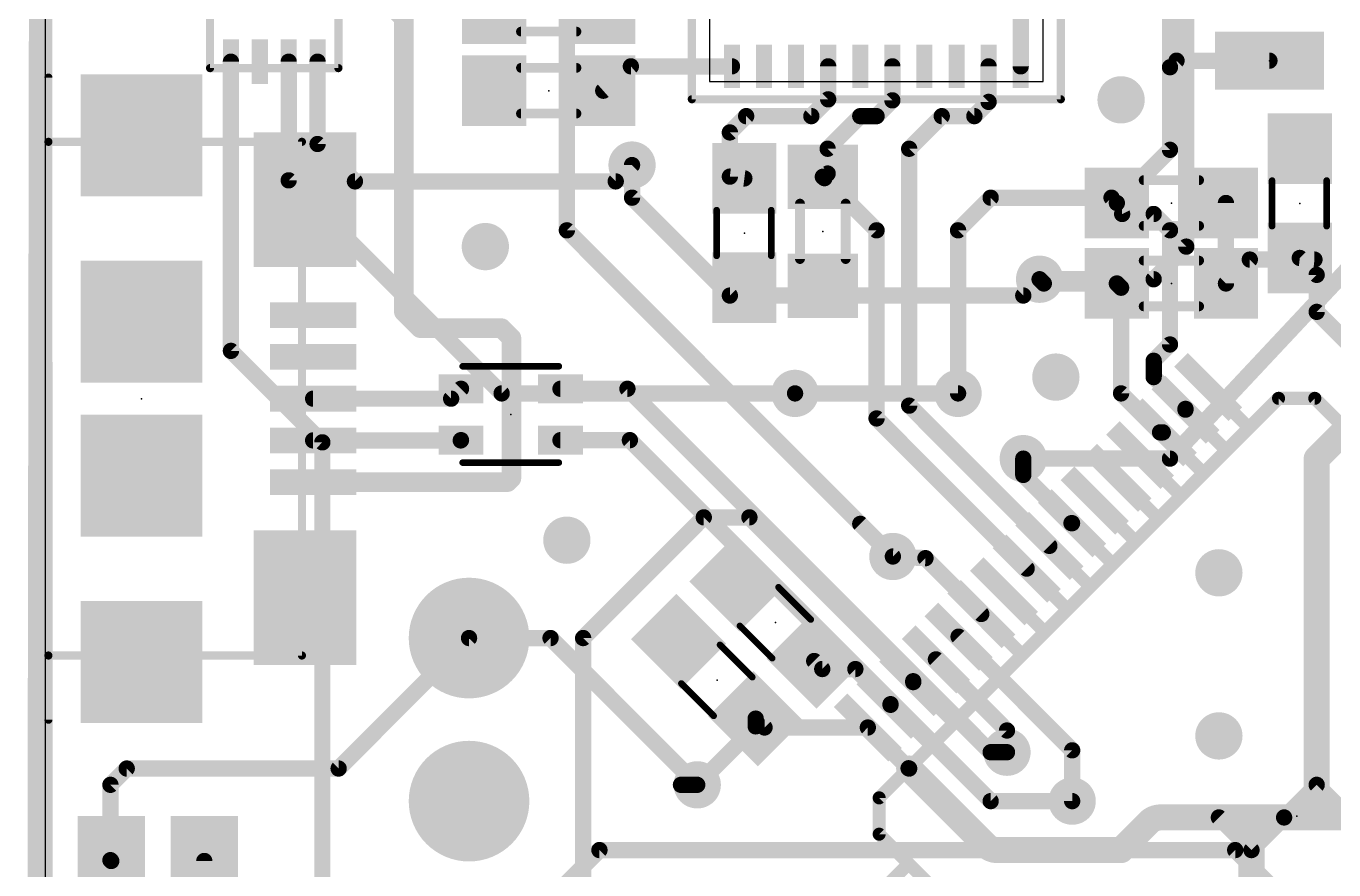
# Model space of a CAD drawing. Extents: x -0.01 to 1.46, y -0.01 to 1.61.
# Drawn here: x -0.012 to 0.791, y 0.538 to 1.055 of the extents above; entities that cross this region are included whole.
import ezdxf

# ---------------------------------------------------------------- set-up
doc = ezdxf.new("R2010")
doc.units = 0
for name, color, linetype in [('1', 22, 'CONTINUOUS'), ('16', 175, 'CONTINUOUS'), ('17', 82, 'CONTINUOUS'), ('18', 82, 'CONTINUOUS'), ('20', 7, 'CONTINUOUS'), ('21', 7, 'CONTINUOUS'), ('22', 2, 'CONTINUOUS'), ('23', 7, 'CONTINUOUS'), ('24', 7, 'CONTINUOUS'), ('51', 53, 'CONTINUOUS')]:
    doc.layers.add(name, color=color, linetype=linetype)

# ---------------------------------------------------------------- blocks, each defined once
blk = doc.blocks.new('RECT')
blk.add_solid([(-0.5, -0.5), (0.5, -0.5), (-0.5, 0.5), (0.5, 0.5)])
blk = doc.blocks.new('ROUNDP')
at = {"const_width": 0.5}
blk.add_lwpolyline([(0, -0.25, 1), (0, 0.25, 1), (0, -0.25)], format="xyb", dxfattribs=at)
blk = doc.blocks.new('ROUNDV')
at = {"const_width": 0.5}
blk.add_lwpolyline([(0, -0.25, 1), (0, 0.25, 1), (0, -0.25)], format="xyb", dxfattribs=at)

msp = doc.modelspace()

# ---------------------------------------------------------------- linework, layer by layer
at = {"layer": '1'}
for points, const_width in [([(-0.001, 1.600173), (0, 0)], 0.01), ([(0.69, 1.12), (0.69, 1.03)], 0.01), ([(0.598425, 1.030531), (0.598425, 1.062028)], 0.01), ([(0.113929, 1.033386), (0.113929, 0.856071)], 0.01), ([(0.149362, 1.033386), (0.149362, 0.960638)], 0.01), ([(0.167079, 1.033386), (0.167079, 0.982921)], 0.01), ([(0.359272, 1.030531), (0.342331, 1.015591)], 0.01), ([(0.42126, 1.030531), (0.359272, 1.030531)], 0.01), ([(0.480315, 1.030531), (0.480315, 1.010315)], 0.01), ([(0.519685, 1.030531), (0.519685, 1.009685)], 0.01), ([(0.57874, 1.030531), (0.57874, 1.00874)], 0.01), ([(0.694, 1.034), (0.69, 1.03)], 0.01), ([(0.69, 1.03), (0.69, 0.979339)], 0.01), ([(0.751, 1.034), (0.694, 1.034)], 0.01), ([(0.480315, 1.010315), (0.47, 1)], 0.01), ([(0.519685, 1.009685), (0.51, 1)], 0.01), ([(0.57874, 1.00874), (0.57, 1)], 0.01), ([(0.43, 1), (0.42, 0.99)], 0.01), ([(0.47, 1), (0.43, 1)], 0.01), ([(0.5, 1), (0.48, 0.98)], 0.01), ([(0.51, 1), (0.5, 1)], 0.01), ([(0.55, 1), (0.53, 0.98)], 0.01), ([(0.57, 1), (0.55, 1)], 0.01), ([(0.42, 0.99), (0.42, 0.962913)], 0.01), ([(0.167079, 0.982921), (0.19, 0.96)], 0.01), ([(0.48, 0.98), (0.48, 0.964803)], 0.01), ([(0.53, 0.98), (0.53, 0.822502)], 0.01), ([(0.69, 0.979339), (0.657402, 0.94674)], 0.01), ([(0.35, 0.96), (0.36, 0.97)], 0.01), ([(0.149362, 0.960638), (0.28, 0.83)], 0.01), ([(0.19, 0.96), (0.35, 0.96)], 0.01), ([(0.42, 0.962913), (0.428898, 0.961811)], 0.01), ([(0.48, 0.964803), (0.477031, 0.962835)], 0.01), ([(0.477031, 0.962835), (0.478031, 0.961969)], 0.01), ([(0.478031, 0.961969), (0.51, 0.93)], 0.01), ([(0.56, 0.93), (0.58, 0.95)], 0.01), ([(0.58, 0.95), (0.654142, 0.95)], 0.01), ([(0.654142, 0.95), (0.657402, 0.94674)], 0.01), ([(0.660661, 0.94), (0.657402, 0.94674)], 0.01), ([(0.724331, 0.897402), (0.724331, 0.94674)], 0.01), ([(0.68, 0.94), (0.660661, 0.94)], 0.01), ([(0.69, 0.93), (0.68, 0.94)], 0.01), ([(0.51, 0.93), (0.51, 0.814663)], 0.01), ([(0.56, 0.83), (0.56, 0.93)], 0.01), ([(0.69, 0.86), (0.69, 0.93)], 0.01), ([(0.738976, 0.912047), (0.724331, 0.897402)], 0.01), ([(0.738976, 0.912047), (0.77863, 0.912047)], 0.01), ([(0.78, 0.902677), (0.76963, 0.913047)], 0.01), ([(0.77863, 0.912047), (0.76963, 0.913047)], 0.01), ([(0.78, 0.88), (0.78, 0.902677)], 0.01), ([(0.612598, 0.897402), (0.61, 0.9)], 0.01), ([(0.657402, 0.897402), (0.612598, 0.897402)], 0.01), ([(0.66, 0.894803), (0.657402, 0.897402)], 0.01), ([(0.66, 0.83), (0.66, 0.894803)], 0.01), ([(0.822002, 0.837998), (0.78, 0.88)], 0.01), ([(0.113929, 0.856071), (0.17, 0.8)], 0.01), ([(0.68, 0.85), (0.69, 0.86)], 0.01), ([(0.68, 0.84), (0.68, 0.85)], 0.01), ([(0.699511, 0.820489), (0.68, 0.84)], 0.01), ([(0.28, 0.83), (0.46, 0.83)], 0.01), ([(0.683896, 0.806104), (0.66, 0.83)], 0.01), ([(0.53, 0.822502), (0.615995, 0.736507)], 0.01), ([(0.51, 0.814663), (0.602075, 0.722588)], 0.01), ([(0.699511, 0.820024), (0.699511, 0.820489)], 0.01), ([(0.685592, 0.806104), (0.683896, 0.806104)], 0.01), ([(0.78, 0.79), (0.8, 0.81)], 0.016), ([(0.17, 0.8), (0.17, 0.49)], 0.01), ([(0.6, 0.78), (0.6, 0.79)], 0.01), ([(0.78, 0.79), (0.78, 0.59)], 0.016), ([(0.629573, 0.750427), (0.6, 0.78)], 0.01), ([(0.404, 0.754), (0.33, 0.68)], 0.01), ([(0.432, 0.754), (0.404, 0.754)], 0.01), ([(0.532478, 0.653522), (0.432, 0.754)], 0.01), ([(0.629914, 0.750427), (0.629573, 0.750427)], 0.01), ([(0.52, 0.73), (0.54, 0.728985)], 0.01), ([(0.54, 0.728985), (0.574236, 0.694749)], 0.01), ([(0.33, 0.68), (0.33, 0.5)], 0.01), ([(0.63, 0.611147), (0.560317, 0.680829)], 0.01), ([(0.476672, 0.661), (0.471754, 0.665918)], 0.01), ([(0.497, 0.661), (0.476672, 0.661)], 0.01), ([(0.518559, 0.639441), (0.497, 0.661)], 0.01), ([(0.59, 0.623308), (0.546398, 0.66691)], 0.01), ([(0.532478, 0.652991), (0.532478, 0.653522)], 0.01), ([(0.518559, 0.639071), (0.518559, 0.639441)], 0.01), ([(0.441287, 0.625152), (0.435848, 0.630591)], 0.01), ([(0.435848, 0.630591), (0.435848, 0.625848)], 0.01), ([(0.435848, 0.625848), (0.4, 0.59)], 0.01), ([(0.504639, 0.625152), (0.441287, 0.625152)], 0.01), ([(0.529644, 0.600148), (0.504639, 0.625152)], 0.01), ([(0.59, 0.61), (0.59, 0.623308)], 0.01), ([(0.63, 0.58), (0.63, 0.611147)], 0.01), ([(0.577071, 0.552929), (0.53, 0.6)], 0.016), ([(0.78, 0.59), (0.76, 0.57)], 0.01), ([(0.78, 0.59), (0.78, 0.57)], 0.016), ([(0.78, 0.59), (0.8, 0.57)], 0.01), ([(0.72, 0.57), (0.684142, 0.57)], 0.016), ([(0.74, 0.57), (0.72, 0.57)], 0.016), ([(0.74, 0.55), (0.74, 0.57)], 0.016), ([(0.74, 0.57), (0.76, 0.57)], 0.016), ([(0.76, 0.57), (0.78, 0.57)], 0.016), ([(0.78, 0.57), (0.8, 0.57)], 0.016), ([(0.677071, 0.567071), (0.66, 0.55)], 0.016), ([(0.74, 0.55), (0.72, 0.57)], 0.01), ([(0.74, 0.55), (0.76, 0.57)], 0.01), ([(0.66, 0.55), (0.584142, 0.55)], 0.016), ([(0.74, 0.39), (0.74, 0.55)], 0.016)]:
    msp.add_lwpolyline(points, dxfattribs=dict(at, const_width=const_width))
for points, const_width in [([(0.116429, 1.033386, 1), (0.111429, 1.033386)], 0.005), ([(0.151862, 1.033386, 1), (0.146862, 1.033386)], 0.005), ([(0.169579, 1.033386, 1), (0.164579, 1.033386)], 0.005), ([(0.359272, 1.033031, 1), (0.359272, 1.028031)], 0.005), ([(0.360925, 1.028657, 1), (0.357618, 1.032406)], 0.005), ([(0.42126, 1.028031, 1), (0.42126, 1.033031)], 0.005), ([(0.482815, 1.030531, 1), (0.477815, 1.030531)], 0.005), ([(0.522185, 1.030531, 1), (0.517185, 1.030531)], 0.005), ([(0.58124, 1.030531, 1), (0.57624, 1.030531)], 0.005), ([(0.6925, 1.03, 1), (0.6875, 1.03)], 0.005), ([(0.694, 1.0365, 1), (0.694, 1.0315)], 0.005), ([(0.695768, 1.032232, 1), (0.692232, 1.035768)], 0.005), ([(0.751, 1.0315, 1), (0.751, 1.0365)], 0.005), ([(0.595925, 1.030531, 1), (0.600925, 1.030531)], 0.005), ([(0.688232, 1.031768, 1), (0.691768, 1.028232)], 0.005), ([(0.6875, 1.03, 1), (0.6925, 1.03)], 0.005), ([(0.340677, 1.017466, 1), (0.343984, 1.013716)], 0.005), ([(0.477815, 1.010315, 1), (0.482815, 1.010315)], 0.005), ([(0.482083, 1.008547, 1), (0.478547, 1.012083)], 0.005), ([(0.517185, 1.009685, 1), (0.522185, 1.009685)], 0.005), ([(0.521453, 1.007917, 1), (0.517917, 1.011453)], 0.005), ([(0.57624, 1.00874, 1), (0.58124, 1.00874)], 0.005), ([(0.580508, 1.006972, 1), (0.576972, 1.010508)], 0.005), ([(0.43, 1.0025, 1), (0.43, 0.9975)], 0.005), ([(0.431768, 0.998232, 1), (0.428232, 1.001768)], 0.005), ([(0.468232, 1.001768, 1), (0.471768, 0.998232)], 0.005), ([(0.47, 0.9975, 1), (0.47, 1.0025)], 0.005), ([(0.5, 1.0025, 1), (0.5, 0.9975)], 0.005), ([(0.501768, 0.998232, 1), (0.498232, 1.001768)], 0.005), ([(0.508232, 1.001768, 1), (0.511768, 0.998232)], 0.005), ([(0.51, 0.9975, 1), (0.51, 1.0025)], 0.005), ([(0.55, 1.0025, 1), (0.55, 0.9975)], 0.005), ([(0.551768, 0.998232, 1), (0.548232, 1.001768)], 0.005), ([(0.568232, 1.001768, 1), (0.571768, 0.998232)], 0.005), ([(0.57, 0.9975, 1), (0.57, 1.0025)], 0.005), ([(0.4225, 0.99, 1), (0.4175, 0.99)], 0.005), ([(0.168847, 0.984689, 1), (0.165311, 0.981153)], 0.005), ([(0.418232, 0.991768, 1), (0.421768, 0.988232)], 0.005), ([(0.164579, 0.982921, 1), (0.169579, 0.982921)], 0.005), ([(0.4825, 0.98, 1), (0.4775, 0.98)], 0.005), ([(0.478232, 0.981768, 1), (0.481768, 0.978232)], 0.005), ([(0.5325, 0.98, 1), (0.5275, 0.98)], 0.005), ([(0.528232, 0.981768, 1), (0.531768, 0.978232)], 0.005), ([(0.6875, 0.979339, 1), (0.6925, 0.979339)], 0.005), ([(0.691768, 0.977571, 1), (0.688232, 0.981106)], 0.005), ([(0.361768, 0.968232, 1), (0.358232, 0.971768)], 0.005), ([(0.15113, 0.962406, 1), (0.147594, 0.95887)], 0.005), ([(0.146862, 0.960638, 1), (0.151862, 0.960638)], 0.005), ([(0.19, 0.9625, 1), (0.19, 0.9575)], 0.005), ([(0.188232, 0.958232, 1), (0.191768, 0.961768)], 0.005), ([(0.348232, 0.961768, 1), (0.351768, 0.958232)], 0.005), ([(0.35, 0.9575, 1), (0.35, 0.9625)], 0.005), ([(0.420307, 0.965394, 1), (0.419693, 0.960432)], 0.005), ([(0.4175, 0.962913, 1), (0.4225, 0.962913)], 0.005), ([(0.42859, 0.95933, 1), (0.429205, 0.964292)], 0.005), ([(0.478668, 0.964724, 1), (0.475395, 0.960945)], 0.005), ([(0.47565, 0.964918, 1), (0.478413, 0.960751)], 0.005), ([(0.479799, 0.963736, 1), (0.476264, 0.960201)], 0.005), ([(0.476395, 0.960079, 1), (0.479668, 0.963858)], 0.005), ([(0.4775, 0.964803, 1), (0.4825, 0.964803)], 0.005), ([(0.481382, 0.96272, 1), (0.478618, 0.966887)], 0.005), ([(0.58, 0.9525, 1), (0.58, 0.9475)], 0.005), ([(0.581768, 0.948232, 1), (0.578232, 0.951768)], 0.005), ([(0.655909, 0.951768, 1), (0.652374, 0.948232)], 0.005), ([(0.654142, 0.9475, 1), (0.654142, 0.9525)], 0.005), ([(0.659652, 0.947829, 1), (0.655151, 0.945652)], 0.005), ([(0.655634, 0.948508, 1), (0.659169, 0.944972)], 0.005), ([(0.655634, 0.944972, 1), (0.659169, 0.948508)], 0.005), ([(0.726831, 0.94674, 1), (0.721831, 0.94674)], 0.005), ([(0.660661, 0.9425, 1), (0.660661, 0.9375)], 0.005), ([(0.658411, 0.938912, 1), (0.662912, 0.941088)], 0.005), ([(0.681768, 0.941768, 1), (0.678232, 0.938232)], 0.005), ([(0.68, 0.9375, 1), (0.68, 0.9425)], 0.005), ([(0.5125, 0.93, 1), (0.5075, 0.93)], 0.005), ([(0.508232, 0.928232, 1), (0.511768, 0.931768)], 0.005), ([(0.5625, 0.93, 1), (0.5575, 0.93)], 0.005), ([(0.558232, 0.931768, 1), (0.561768, 0.928232)], 0.005), ([(0.6925, 0.93, 1), (0.6875, 0.93)], 0.005), ([(0.688232, 0.928232, 1), (0.691768, 0.931768)], 0.005), ([(0.738976, 0.914547, 1), (0.738976, 0.909547)], 0.005), ([(0.740744, 0.910279, 1), (0.737209, 0.913815)], 0.005), ([(0.771398, 0.914815, 1), (0.767862, 0.911279)], 0.005), ([(0.769906, 0.915532, 1), (0.769354, 0.910563)], 0.005), ([(0.778354, 0.909563, 1), (0.778906, 0.914532)], 0.005), ([(0.77863, 0.909547, 1), (0.77863, 0.914547)], 0.005), ([(0.7825, 0.902677, 1), (0.7775, 0.902677)], 0.005), ([(0.778232, 0.900909, 1), (0.781768, 0.904445)], 0.005), ([(0.611768, 0.901768, 1), (0.608232, 0.898232)], 0.005), ([(0.612598, 0.899902, 1), (0.612598, 0.894902)], 0.005), ([(0.610831, 0.895634, 1), (0.614366, 0.899169)], 0.005), ([(0.659169, 0.899169, 1), (0.655634, 0.895634)], 0.005), ([(0.657402, 0.894902, 1), (0.657402, 0.899902)], 0.005), ([(0.6625, 0.894803, 1), (0.6575, 0.894803)], 0.005), ([(0.658232, 0.893035, 1), (0.661768, 0.896571)], 0.005), ([(0.722563, 0.899169, 1), (0.726098, 0.895634)], 0.005), ([(0.721831, 0.897402, 1), (0.726831, 0.897402)], 0.005), ([(0.781768, 0.881768, 1), (0.778232, 0.878232)], 0.005), ([(0.7775, 0.88, 1), (0.7825, 0.88)], 0.005), ([(0.115697, 0.857839, 1), (0.112161, 0.854303)], 0.005), ([(0.111429, 0.856071, 1), (0.116429, 0.856071)], 0.005), ([(0.6875, 0.86, 1), (0.6925, 0.86)], 0.005), ([(0.691768, 0.858232, 1), (0.688232, 0.861768)], 0.005), ([(0.6825, 0.85, 1), (0.6775, 0.85)], 0.005), ([(0.678232, 0.851768, 1), (0.681768, 0.848232)], 0.005), ([(0.681768, 0.841768, 1), (0.678232, 0.838232)], 0.005), ([(0.6775, 0.84, 1), (0.6825, 0.84)], 0.005), ([(0.28, 0.8325, 1), (0.28, 0.8275)], 0.005), ([(0.46, 0.8275, 1), (0.46, 0.8325)], 0.005), ([(0.661768, 0.831768, 1), (0.658232, 0.828232)], 0.005), ([(0.278232, 0.828232, 1), (0.281768, 0.831768)], 0.005), ([(0.531768, 0.82427, 1), (0.528232, 0.820734)], 0.005), ([(0.5575, 0.83, 1), (0.5625, 0.83)], 0.005), ([(0.6575, 0.83, 1), (0.6625, 0.83)], 0.005), ([(0.511768, 0.816431, 1), (0.508232, 0.812895)], 0.005), ([(0.5275, 0.822502, 1), (0.5325, 0.822502)], 0.005), ([(0.702011, 0.820489, 1), (0.697011, 0.820489)], 0.005), ([(0.697011, 0.820024, 1), (0.702011, 0.820024)], 0.005), ([(0.697744, 0.818721, 1), (0.701279, 0.822256)], 0.005), ([(0.5075, 0.814663, 1), (0.5125, 0.814663)], 0.005), ([(0.683896, 0.808604, 1), (0.683896, 0.803604)], 0.005), ([(0.682128, 0.804337, 1), (0.685663, 0.807872)], 0.005), ([(0.685592, 0.803604, 1), (0.685592, 0.808604)], 0.005), ([(0.1725, 0.8, 1), (0.1675, 0.8)], 0.005), ([(0.168232, 0.798232, 1), (0.171768, 0.801768)], 0.005), ([(0.6025, 0.79, 1), (0.5975, 0.79)], 0.005), ([(0.784, 0.79, 1), (0.776, 0.79)], 0.008), ([(0.777172, 0.792828, 1), (0.782828, 0.787172)], 0.008), ([(0.601768, 0.781768, 1), (0.598232, 0.778232)], 0.005), ([(0.5975, 0.78, 1), (0.6025, 0.78)], 0.005), ([(0.404, 0.7565, 1), (0.404, 0.7515)], 0.005), ([(0.405768, 0.752232, 1), (0.402232, 0.755768)], 0.005), ([(0.433768, 0.755768, 1), (0.430232, 0.752232)], 0.005), ([(0.432, 0.7515, 1), (0.432, 0.7565)], 0.005), ([(0.629573, 0.752927, 1), (0.629573, 0.747927)], 0.005), ([(0.627806, 0.748659, 1), (0.631341, 0.752194)], 0.005), ([(0.629914, 0.747927, 1), (0.629914, 0.752927)], 0.005), ([(0.614227, 0.734739, 1), (0.617762, 0.738275)], 0.005), ([(0.520127, 0.732497, 1), (0.519873, 0.727503)], 0.005), ([(0.541768, 0.730753, 1), (0.538232, 0.727218)], 0.005), ([(0.539873, 0.726489, 1), (0.540127, 0.731482)], 0.005), ([(0.600308, 0.72082, 1), (0.603843, 0.724356)], 0.005), ([(0.572469, 0.692981, 1), (0.576004, 0.696517)], 0.005), ([(0.3325, 0.68, 1), (0.3275, 0.68)], 0.005), ([(0.328232, 0.681768, 1), (0.331768, 0.678232)], 0.005), ([(0.562085, 0.682597, 1), (0.558549, 0.679062)], 0.005), ([(0.473522, 0.667686, 1), (0.469986, 0.664151)], 0.005), ([(0.476672, 0.6635, 1), (0.476672, 0.6585)], 0.005), ([(0.498768, 0.662768, 1), (0.495232, 0.659232)], 0.005), ([(0.497, 0.6585, 1), (0.497, 0.6635)], 0.005), ([(0.548165, 0.668678, 1), (0.54463, 0.665142)], 0.005), ([(0.474904, 0.659232, 1), (0.47844, 0.662768)], 0.005), ([(0.534978, 0.653522, 1), (0.529978, 0.653522)], 0.005), ([(0.529978, 0.652991, 1), (0.534978, 0.652991)], 0.005), ([(0.53071, 0.651754, 1), (0.534246, 0.65529)], 0.005), ([(0.521059, 0.639441, 1), (0.516059, 0.639441)], 0.005), ([(0.516791, 0.637673, 1), (0.520327, 0.641209)], 0.005), ([(0.437615, 0.632359, 1), (0.43408, 0.628823)], 0.005), ([(0.438348, 0.630591, 1), (0.433348, 0.630591)], 0.005), ([(0.516059, 0.639071, 1), (0.521059, 0.639071)], 0.005), ([(0.433348, 0.625848, 1), (0.438348, 0.625848)], 0.005), ([(0.437615, 0.62408, 1), (0.43408, 0.627615)], 0.005), ([(0.441287, 0.627652, 1), (0.441287, 0.622652)], 0.005), ([(0.439519, 0.623384, 1), (0.443055, 0.62692)], 0.005), ([(0.506407, 0.62692, 1), (0.502872, 0.623384)], 0.005), ([(0.504639, 0.622652, 1), (0.504639, 0.627652)], 0.005), ([(0.5925, 0.623308, 1), (0.5875, 0.623308)], 0.005), ([(0.588232, 0.62154, 1), (0.591768, 0.625075)], 0.005), ([(0.5875, 0.61, 1), (0.5925, 0.61)], 0.005), ([(0.6325, 0.611147, 1), (0.6275, 0.611147)], 0.005), ([(0.628232, 0.609379, 1), (0.631768, 0.612914)], 0.005), ([(0.532828, 0.602828, 1), (0.527172, 0.597172)], 0.008), ([(0.529644, 0.600148, 0.198912), (0.53, 0.6)], 0.01), ([(0.531411, 0.601915, 1), (0.527876, 0.59838)], 0.005), ([(0.527876, 0.59838, 1), (0.531411, 0.601915)], 0.005), ([(0.53, 0.5975, 1), (0.53, 0.6025)], 0.005), ([(0.398232, 0.591768, 1), (0.401768, 0.588232)], 0.005), ([(0.784, 0.59, 1), (0.776, 0.59)], 0.008), ([(0.776, 0.59, 1), (0.784, 0.59)], 0.008), ([(0.781768, 0.591768, 1), (0.778232, 0.588232)], 0.005), ([(0.781768, 0.588232, 1), (0.778232, 0.591768)], 0.005), ([(0.6275, 0.58, 1), (0.6325, 0.58)], 0.005), ([(0.684142, 0.57, 0.19891), (0.677071, 0.567071)], 0.016), ([(0.684142, 0.574, 1), (0.684142, 0.566)], 0.008), ([(0.684142, 0.566, 1), (0.684142, 0.574)], 0.008), ([(0.72, 0.574, 1), (0.72, 0.566)], 0.008), ([(0.72, 0.566, 1), (0.72, 0.574)], 0.008), ([(0.744, 0.57, 1), (0.736, 0.57)], 0.008), ([(0.74, 0.574, 1), (0.74, 0.566)], 0.008), ([(0.74, 0.566, 1), (0.74, 0.574)], 0.008), ([(0.76, 0.574, 1), (0.76, 0.566)], 0.008), ([(0.76, 0.566, 1), (0.76, 0.574)], 0.008), ([(0.78, 0.574, 1), (0.78, 0.566)], 0.008), ([(0.78, 0.566, 1), (0.78, 0.574)], 0.008), ([(0.674243, 0.5699, 1), (0.6799, 0.564243)], 0.008), ([(0.6799, 0.564243, 1), (0.674243, 0.5699)], 0.008), ([(0.721768, 0.571768, 1), (0.718232, 0.568232)], 0.005), ([(0.758232, 0.571768, 1), (0.761768, 0.568232)], 0.005), ([(0.761768, 0.568232, 1), (0.758232, 0.571768)], 0.005), ([(0.776, 0.57, 1), (0.784, 0.57)], 0.008), ([(0.577071, 0.552929, 0.19891), (0.584142, 0.55)], 0.016), ([(0.5799, 0.555757, 1), (0.574243, 0.5501)], 0.008), ([(0.574243, 0.5501, 1), (0.5799, 0.555757)], 0.008), ([(0.584142, 0.554, 1), (0.584142, 0.546)], 0.008), ([(0.584142, 0.546, 1), (0.584142, 0.554)], 0.008), ([(0.657172, 0.552828, 1), (0.662828, 0.547172)], 0.008), ([(0.66, 0.546, 1), (0.66, 0.554)], 0.008), ([(0.744, 0.55, 1), (0.736, 0.55)], 0.008), ([(0.736, 0.55, 1), (0.744, 0.55)], 0.008), ([(0.738232, 0.551768, 1), (0.741768, 0.548232)], 0.005), ([(0.738232, 0.548232, 1), (0.741768, 0.551768)], 0.005)]:
    msp.add_lwpolyline(points, format="xyb", dxfattribs=dict(at, const_width=const_width))
at = {"layer": '16'}
for points, const_width in [([(-0.006693, 0), (-0.004173, 1.603307)], 0.01), ([(0.32, 1.14), (0.32, 0.93)], 0.01), ([(0.7, 0.92), (0.7, 1.14)], 0.01), ([(0.22, 1.06), (0.21, 1.07)], 0.012), ([(0.22, 0.88), (0.22, 1.06)], 0.012), ([(0.36, 0.97), (0.36, 0.95)], 0.01), ([(0.36, 0.95), (0.42, 0.89)], 0.01), ([(0.69, 0.79), (0.84, 0.95)], 0.01), ([(0.32, 0.93), (0.52, 0.73)], 0.01), ([(0.68, 0.9), (0.7, 0.92)], 0.01), ([(0.6, 0.89), (0.61, 0.9)], 0.01), ([(0.61, 0.9), (0.68, 0.9)], 0.01), ([(0.42, 0.89), (0.6, 0.89)], 0.01), ([(0.23, 0.87), (0.22, 0.88)], 0.012), ([(0.28, 0.87), (0.23, 0.87)], 0.012), ([(0.286, 0.864), (0.28, 0.87)], 0.012), ([(0.286, 0.778), (0.286, 0.864)], 0.012), ([(0.249016, 0.826772), (0.255079, 0.832835)], 0.01), ([(0.316102, 0.832835), (0.357165, 0.832835)], 0.01), ([(0.357165, 0.832835), (0.58, 0.61)], 0.01), ([(0.46, 0.83), (0.56, 0.83)], 0.01), ([(0.16437, 0.826772), (0.249016, 0.826772)], 0.01), ([(0.16437, 0.801181), (0.254921, 0.801181)], 0.01), ([(0.254921, 0.801181), (0.255079, 0.801339)], 0.01), ([(0.316102, 0.801339), (0.358661, 0.801339)], 0.01), ([(0.358661, 0.801339), (0.58, 0.58)], 0.01), ([(0.6, 0.79), (0.69, 0.79)], 0.01), ([(0.16437, 0.775591), (0.283591, 0.775591)], 0.012), ([(0.283591, 0.775591), (0.286, 0.778)], 0.012), ([(0.5, 0.75), (0.52, 0.73)], 0.01), ([(0.18, 0.6), (0.26, 0.68)], 0.01), ([(0.26, 0.68), (0.31, 0.68)], 0.01), ([(0.31, 0.68), (0.4, 0.59)], 0.01), ([(0.58, 0.61), (0.59, 0.61)], 0.01), ([(0.05, 0.6), (0.04, 0.59)], 0.01), ([(0.18, 0.6), (0.05, 0.6)], 0.01), ([(0.04, 0.59), (0.04, 0.543819)], 0.01), ([(0.4, 0.59), (0.39, 0.59)], 0.01), ([(0.58, 0.58), (0.63, 0.58)], 0.01), ([(0.32, 0.53), (0.34, 0.55)], 0.01), ([(0.34, 0.55), (0.73, 0.55)], 0.01), ([(0.73, 0.55), (0.82, 0.46)], 0.01), ([(0.040512, 0.543307), (0.040512, 0.401575)], 0.016), ([(0.04, 0.543819), (0.040512, 0.543307)], 0.01), ([(0.097598, 0.543307), (0.097598, 0.401575)], 0.01)]:
    msp.add_lwpolyline(points, dxfattribs=dict(at, const_width=const_width))
for points, const_width in [([(0.217879, 1.057879, 1), (0.222121, 1.062121)], 0.006), ([(0.3625, 0.97, 1), (0.3575, 0.97)], 0.005), ([(0.361768, 0.951768, 1), (0.358232, 0.948232)], 0.005), ([(0.3575, 0.95, 1), (0.3625, 0.95)], 0.005), ([(0.321768, 0.931768, 1), (0.318232, 0.928232)], 0.005), ([(0.3175, 0.93, 1), (0.3225, 0.93)], 0.005), ([(0.701768, 0.918232, 1), (0.698232, 0.921768)], 0.005), ([(0.6975, 0.92, 1), (0.7025, 0.92)], 0.005), ([(0.61, 0.9025, 1), (0.61, 0.8975)], 0.005), ([(0.611768, 0.898232, 1), (0.608232, 0.901768)], 0.005), ([(0.678232, 0.901768, 1), (0.681768, 0.898232)], 0.005), ([(0.68, 0.8975, 1), (0.68, 0.9025)], 0.005), ([(0.42, 0.8925, 1), (0.42, 0.8875)], 0.005), ([(0.418232, 0.888232, 1), (0.421768, 0.891768)], 0.005), ([(0.598232, 0.891768, 1), (0.601768, 0.888232)], 0.005), ([(0.6, 0.8875, 1), (0.6, 0.8925)], 0.005), ([(0.222121, 0.882121, 1), (0.217879, 0.877879)], 0.006), ([(0.217, 0.88, 1), (0.223, 0.88)], 0.006), ([(0.23, 0.873, 1), (0.23, 0.867)], 0.006), ([(0.227879, 0.867879, 1), (0.232121, 0.872121)], 0.006), ([(0.282121, 0.872121, 1), (0.277879, 0.867879)], 0.006), ([(0.28, 0.867, 1), (0.28, 0.873)], 0.006), ([(0.289, 0.864, 1), (0.283, 0.864)], 0.006), ([(0.283879, 0.861879, 1), (0.288121, 0.866121)], 0.006), ([(0.256847, 0.831067, 1), (0.253311, 0.834602)], 0.005), ([(0.316102, 0.835335, 1), (0.316102, 0.830335)], 0.005), ([(0.358933, 0.834602, 1), (0.355398, 0.831067)], 0.005), ([(0.357165, 0.830335, 1), (0.357165, 0.835335)], 0.005), ([(0.46, 0.8325, 1), (0.46, 0.8275)], 0.005), ([(0.56, 0.8275, 1), (0.56, 0.8325)], 0.005), ([(0.16437, 0.829272, 1), (0.16437, 0.824272)], 0.005), ([(0.247248, 0.828539, 1), (0.250784, 0.825004)], 0.005), ([(0.249016, 0.824272, 1), (0.249016, 0.829272)], 0.005), ([(0.16437, 0.803681, 1), (0.16437, 0.798681)], 0.005), ([(0.253153, 0.802949, 1), (0.256689, 0.799413)], 0.005), ([(0.256847, 0.799571, 1), (0.253311, 0.803106)], 0.005), ([(0.254921, 0.798681, 1), (0.254921, 0.803681)], 0.005), ([(0.316102, 0.803839, 1), (0.316102, 0.798839)], 0.005), ([(0.360429, 0.803106, 1), (0.356894, 0.799571)], 0.005), ([(0.358661, 0.798839, 1), (0.358661, 0.803839)], 0.005), ([(0.6, 0.7925, 1), (0.6, 0.7875)], 0.005), ([(0.688176, 0.79171, 1), (0.691824, 0.78829)], 0.005), ([(0.69, 0.7875, 1), (0.69, 0.7925)], 0.005), ([(0.16437, 0.778591, 1), (0.16437, 0.772591)], 0.006), ([(0.281469, 0.777712, 1), (0.285712, 0.773469)], 0.006), ([(0.283, 0.778, 1), (0.289, 0.778)], 0.006), ([(0.283591, 0.772591, 1), (0.283591, 0.778591)], 0.006), ([(0.288121, 0.775879, 1), (0.283879, 0.780121)], 0.006), ([(0.501768, 0.751768, 1), (0.498232, 0.748232)], 0.005), ([(0.518232, 0.728232, 1), (0.521768, 0.731768)], 0.005), ([(0.518232, 0.728232, 1), (0.521768, 0.731768)], 0.005), ([(0.26, 0.6825, 1), (0.26, 0.6775)], 0.005), ([(0.261768, 0.678232, 1), (0.258232, 0.681768)], 0.005), ([(0.311768, 0.681768, 1), (0.308232, 0.678232)], 0.005), ([(0.31, 0.6775, 1), (0.31, 0.6825)], 0.005), ([(0.58, 0.6125, 1), (0.58, 0.6075)], 0.005), ([(0.578232, 0.608232, 1), (0.581768, 0.611768)], 0.005), ([(0.59, 0.6075, 1), (0.59, 0.6125)], 0.005), ([(0.05, 0.6025, 1), (0.05, 0.5975)], 0.005), ([(0.051768, 0.598232, 1), (0.048232, 0.601768)], 0.005), ([(0.178232, 0.601768, 1), (0.181768, 0.598232)], 0.005), ([(0.18, 0.5975, 1), (0.18, 0.6025)], 0.005), ([(0.0425, 0.59, 1), (0.0375, 0.59)], 0.005), ([(0.038232, 0.591768, 1), (0.041768, 0.588232)], 0.005), ([(0.39, 0.5925, 1), (0.39, 0.5875)], 0.005), ([(0.398232, 0.588232, 1), (0.401768, 0.591768)], 0.005), ([(0.4, 0.5875, 1), (0.4, 0.5925)], 0.005), ([(0.58, 0.5825, 1), (0.58, 0.5775)], 0.005), ([(0.578232, 0.578232, 1), (0.581768, 0.581768)], 0.005), ([(0.63, 0.5775, 1), (0.63, 0.5825)], 0.005), ([(0.34, 0.5525, 1), (0.34, 0.5475)], 0.005), ([(0.341768, 0.548232, 1), (0.338232, 0.551768)], 0.005), ([(0.731768, 0.551768, 1), (0.728232, 0.548232)], 0.005), ([(0.73, 0.5475, 1), (0.73, 0.5525)], 0.005), ([(0.044512, 0.543307, 1), (0.036512, 0.543307)], 0.008), ([(0.041768, 0.545587, 1), (0.038232, 0.542051)], 0.005), ([(0.0375, 0.543819, 1), (0.0425, 0.543819)], 0.005), ([(0.038744, 0.541539, 1), (0.04228, 0.545075)], 0.005), ([(0.100098, 0.543307, 1), (0.095098, 0.543307)], 0.005)]:
    msp.add_lwpolyline(points, format="xyb", dxfattribs=dict(at, const_width=const_width))
at = {"layer": '20'}
msp.add_line((0, 1.6), (0, 0), dxfattribs=at)
at = {"layer": '21'}
for points, const_width in [([(0.396654, 1.181614), (0.396654, 1.010354)], 0.005), ([(0.623031, 1.010354), (0.623031, 1.181614)], 0.005), ([(0.396654, 1.010354), (0.623031, 1.010354)], 0.005), ([(0.511599, 0.582002), (0.756581, 0.826984)], 0.008), ([(0.756581, 0.826984), (0.778852, 0.826984)], 0.008), ([(0.778852, 0.826984), (1.023834, 0.582002)], 0.008), ([(0.511599, 0.559731), (0.511599, 0.582002)], 0.008), ([(0.756581, 0.314749), (0.511599, 0.559731)], 0.008)]:
    msp.add_lwpolyline(points, dxfattribs=dict(at, const_width=const_width))
for points, const_width in [([(0.396654, 1.011604, 1), (0.396654, 1.009104)], 0.0025), ([(0.395404, 1.010354, 1), (0.397904, 1.010354)], 0.0025), ([(0.621781, 1.010354, 1), (0.624281, 1.010354)], 0.0025), ([(0.623031, 1.009104, 1), (0.623031, 1.011604)], 0.0025), ([(0.756581, 0.828984, 1), (0.756581, 0.824984)], 0.004), ([(0.757995, 0.825569, 1), (0.755167, 0.828398)], 0.004), ([(0.780266, 0.828398, 1), (0.777438, 0.825569)], 0.004), ([(0.778852, 0.824984, 1), (0.778852, 0.828984)], 0.004), ([(0.513599, 0.582002, 1), (0.509599, 0.582002)], 0.004), ([(0.510185, 0.583416, 1), (0.513013, 0.580587)], 0.004), ([(0.513013, 0.561145, 1), (0.510185, 0.558316)], 0.004), ([(0.509599, 0.559731, 1), (0.513599, 0.559731)], 0.004)]:
    msp.add_lwpolyline(points, format="xyb", dxfattribs=dict(at, const_width=const_width))
at = {"layer": '22'}
for points, const_width in [([(0.001969, 0.984252), (0.001969, 1.023622)], 0.005), ([(0.001969, 0.669291), (0.001969, 0.984252)], 0.005), ([(0.15748, 0.984252), (0.001969, 0.984252)], 0.005), ([(0.15748, 0.669291), (0.15748, 0.984252)], 0.005), ([(0.315118, 0.846614), (0.256063, 0.846614)], 0.004), ([(0.256063, 0.787559), (0.315118, 0.787559)], 0.004), ([(0.001969, 0.629921), (0.001969, 0.669291)], 0.005), ([(0.001969, 0.669291), (0.15748, 0.669291)], 0.005)]:
    msp.add_lwpolyline(points, dxfattribs=dict(at, const_width=const_width))
for points, const_width in [([(0.003219, 1.023622, 1), (0.000719, 1.023622)], 0.0025), ([(0.003219, 0.984252, 1), (0.000719, 0.984252)], 0.0025), ([(0.001969, 0.985502, 1), (0.001969, 0.983002)], 0.0025), ([(0.15873, 0.984252, 1), (0.15623, 0.984252)], 0.0025), ([(0.15748, 0.983002, 1), (0.15748, 0.985502)], 0.0025), ([(0.000719, 0.984252, 1), (0.003219, 0.984252)], 0.0025), ([(0.256063, 0.847614, 1), (0.256063, 0.845614)], 0.002), ([(0.315118, 0.845614, 1), (0.315118, 0.847614)], 0.002), ([(0.256063, 0.788559, 1), (0.256063, 0.786559)], 0.002), ([(0.315118, 0.786559, 1), (0.315118, 0.788559)], 0.002), ([(0.003219, 0.669291, 1), (0.000719, 0.669291)], 0.0025), ([(0.001969, 0.670541, 1), (0.001969, 0.668041)], 0.0025), ([(0.000719, 0.669291, 1), (0.003219, 0.669291)], 0.0025), ([(0.15623, 0.669291, 1), (0.15873, 0.669291)], 0.0025), ([(0.15748, 0.668041, 1), (0.15748, 0.670541)], 0.0025), ([(0.000719, 0.629921, 1), (0.003219, 0.629921)], 0.0025)]:
    msp.add_lwpolyline(points, format="xyb", dxfattribs=dict(at, const_width=const_width))
at = {"layer": '23'}
for p in [(0.751, 1.034), (0.308866, 1.015591), (0.690866, 0.94674), (0.76963, 0.946512), (0.428898, 0.928346), (0.477031, 0.92937), (0.690866, 0.897402), (0.448091, 0.689582), (0.26, 0.68), (0.412185, 0.654254), (0.767717, 0.570866)]:
    msp.add_point(p, dxfattribs=at)
at = {"layer": '24'}
for p in [(0.059055, 0.826772), (0.285591, 0.817087)]:
    msp.add_point(p, dxfattribs=at)
at = {"layer": '51'}
for p, q in [((0.40748, 1.170787), (0.40748, 1.021181)), ((0.612205, 1.021181), (0.612205, 1.170787)), ((0.40748, 1.021181), (0.612205, 1.021181))]:
    msp.add_line(p, q, dxfattribs=at)
for points, const_width in [([(0.101134, 1.029449), (0.101134, 1.108189)], 0.005), ([(0.179874, 1.108189), (0.179874, 1.029449)], 0.005), ([(0.291858, 1.051835), (0.325874, 1.051835)], 0.006), ([(0.179874, 1.029449), (0.101134, 1.029449)], 0.005), ([(0.325874, 1.029606), (0.291858, 1.029606)], 0.006), ([(0.291858, 1.001575), (0.325874, 1.001575)], 0.006), ([(0.707874, 0.960756), (0.673858, 0.960756)], 0.006), ([(0.752622, 0.932496), (0.752622, 0.960528)], 0.004), ([(0.786126, 0.932496), (0.786126, 0.960528)], 0.004), ([(0.463016, 0.946378), (0.463016, 0.912362)], 0.006), ([(0.491047, 0.912362), (0.491047, 0.946378)], 0.006), ([(0.41189, 0.914331), (0.41189, 0.942362)], 0.004), ([(0.445394, 0.914331), (0.445394, 0.942362)], 0.004), ([(0.673858, 0.932724), (0.707874, 0.932724)], 0.006), ([(0.707874, 0.911417), (0.673858, 0.911417)], 0.006), ([(0.673858, 0.883386), (0.707874, 0.883386)], 0.006), ([(0.469666, 0.691335), (0.449845, 0.711157)], 0.004), ([(0.445975, 0.667644), (0.426154, 0.687466)], 0.004), ([(0.43376, 0.656008), (0.413938, 0.675829)], 0.004), ([(0.410069, 0.632317), (0.390247, 0.652138)], 0.004)]:
    msp.add_lwpolyline(points, dxfattribs=dict(at, const_width=const_width))
for points, const_width in [([(0.291858, 1.053335, 1), (0.291858, 1.050335)], 0.003), ([(0.325874, 1.050335, 1), (0.325874, 1.053335)], 0.003), ([(0.101134, 1.030699, 1), (0.101134, 1.028199)], 0.0025), ([(0.099884, 1.029449, 1), (0.102384, 1.029449)], 0.0025), ([(0.178624, 1.029449, 1), (0.181124, 1.029449)], 0.0025), ([(0.179874, 1.028199, 1), (0.179874, 1.030699)], 0.0025), ([(0.291858, 1.031106, 1), (0.291858, 1.028106)], 0.003), ([(0.325874, 1.028106, 1), (0.325874, 1.031106)], 0.003), ([(0.291858, 1.003075, 1), (0.291858, 1.000075)], 0.003), ([(0.325874, 1.000075, 1), (0.325874, 1.003075)], 0.003), ([(0.673858, 0.962256, 1), (0.673858, 0.959256)], 0.003), ([(0.707874, 0.959256, 1), (0.707874, 0.962256)], 0.003), ([(0.753622, 0.960528, 1), (0.751622, 0.960528)], 0.002), ([(0.787126, 0.960528, 1), (0.785126, 0.960528)], 0.002), ([(0.464516, 0.946378, 1), (0.461516, 0.946378)], 0.003), ([(0.492547, 0.946378, 1), (0.489547, 0.946378)], 0.003), ([(0.41289, 0.942362, 1), (0.41089, 0.942362)], 0.002), ([(0.446394, 0.942362, 1), (0.444394, 0.942362)], 0.002), ([(0.673858, 0.934224, 1), (0.673858, 0.931224)], 0.003), ([(0.707874, 0.931224, 1), (0.707874, 0.934224)], 0.003), ([(0.751622, 0.932496, 1), (0.753622, 0.932496)], 0.002), ([(0.785126, 0.932496, 1), (0.787126, 0.932496)], 0.002), ([(0.41089, 0.914331, 1), (0.41289, 0.914331)], 0.002), ([(0.444394, 0.914331, 1), (0.446394, 0.914331)], 0.002), ([(0.461516, 0.912362, 1), (0.464516, 0.912362)], 0.003), ([(0.489547, 0.912362, 1), (0.492547, 0.912362)], 0.003), ([(0.673858, 0.912917, 1), (0.673858, 0.909917)], 0.003), ([(0.707874, 0.909917, 1), (0.707874, 0.912917)], 0.003), ([(0.673858, 0.884886, 1), (0.673858, 0.881886)], 0.003), ([(0.707874, 0.881886, 1), (0.707874, 0.884886)], 0.003), ([(0.450552, 0.711864, 1), (0.449138, 0.71045)], 0.002), ([(0.468959, 0.690628, 1), (0.470373, 0.692042)], 0.002), ([(0.426861, 0.688173, 1), (0.425447, 0.686759)], 0.002), ([(0.414645, 0.676536, 1), (0.413231, 0.675122)], 0.002), ([(0.445268, 0.666937, 1), (0.446682, 0.668352)], 0.002), ([(0.390955, 0.652846, 1), (0.38954, 0.651431)], 0.002), ([(0.433052, 0.655301, 1), (0.434467, 0.656715)], 0.002), ([(0.409362, 0.63161, 1), (0.410776, 0.633024)], 0.002)]:
    msp.add_lwpolyline(points, format="xyb", dxfattribs=dict(at, const_width=const_width))

# ---------------------------------------------------------------- block references
at = {"layer": '1'}
for p, xscale, yscale in [((0.275402, 1.06585), 0.03937, 0.043307), ((0.342331, 1.06585), 0.03937, 0.043307), ((0.751, 1.034), 0.066929, 0.035433), ((0.275402, 1.015591), 0.03937, 0.043307), ((0.342331, 1.015591), 0.03937, 0.043307), ((0.657402, 0.94674), 0.03937, 0.043307), ((0.724331, 0.94674), 0.03937, 0.043307), ((0.657402, 0.897402), 0.03937, 0.043307), ((0.724331, 0.897402), 0.03937, 0.043307)]:
    msp.add_blockref('RECT', p, dxfattribs=dict(at, xscale=xscale, yscale=yscale))
for p, xscale, yscale, rotation in [((0.113929, 1.033386), 0.027559, 0.009843, 270), ((0.131646, 1.033386), 0.027559, 0.009843, 270), ((0.149362, 1.033386), 0.027559, 0.009843, 270), ((0.167079, 1.033386), 0.027559, 0.009843, 270), ((0.42126, 1.030531), 0.026575, 0.009843, 270), ((0.440945, 1.030531), 0.026575, 0.009843, 270), ((0.46063, 1.030531), 0.026575, 0.009843, 270), ((0.480315, 1.030531), 0.026575, 0.009843, 270), ((0.5, 1.030531), 0.026575, 0.009843, 270), ((0.519685, 1.030531), 0.026575, 0.009843, 270), ((0.53937, 1.030531), 0.026575, 0.009843, 270), ((0.559055, 1.030531), 0.026575, 0.009843, 270), ((0.57874, 1.030531), 0.026575, 0.009843, 270), ((0.598425, 1.030531), 0.026575, 0.009843, 270), ((0.76963, 0.979976), 0.043307, 0.03937, 90), ((0.428898, 0.961811), 0.043307, 0.03937, 90), ((0.477031, 0.962835), 0.03937, 0.043307, 90), ((0.76963, 0.913047), 0.043307, 0.03937, 90), ((0.428898, 0.894882), 0.043307, 0.03937, 90), ((0.477031, 0.895906), 0.03937, 0.043307, 90), ((0.713431, 0.833943), 0.047244, 0.011811, 135), ((0.699511, 0.820024), 0.047244, 0.011811, 135), ((0.685592, 0.806104), 0.047244, 0.011811, 135), ((0.671672, 0.792185), 0.047244, 0.011811, 135), ((0.657753, 0.778266), 0.047244, 0.011811, 135), ((0.643834, 0.764346), 0.047244, 0.011811, 135), ((0.629914, 0.750427), 0.047244, 0.011811, 135), ((0.615995, 0.736507), 0.047244, 0.011811, 135), ((0.424428, 0.713245), 0.043307, 0.03937, 135), ((0.602075, 0.722588), 0.047244, 0.011811, 135), ((0.588156, 0.708668), 0.047244, 0.011811, 135), ((0.574236, 0.694749), 0.047244, 0.011811, 135), ((0.388521, 0.677917), 0.043307, 0.03937, 135), ((0.560317, 0.680829), 0.047244, 0.011811, 135), ((0.471754, 0.665918), 0.043307, 0.03937, 135), ((0.546398, 0.66691), 0.047244, 0.011811, 135), ((0.532478, 0.652991), 0.047244, 0.011811, 135), ((0.435848, 0.630591), 0.043307, 0.03937, 135), ((0.518559, 0.639071), 0.047244, 0.011811, 135), ((0.504639, 0.625152), 0.047244, 0.011811, 135)]:
    msp.add_blockref('RECT', p, dxfattribs=dict(at, xscale=xscale, yscale=yscale, rotation=rotation))
at = {"layer": '16'}
for p, xscale, yscale, rotation in [((0.059055, 0.988189), 0.074803, 0.074803, 90), ((0.159449, 0.948819), 0.082677, 0.062992, 90), ((0.059055, 0.874016), 0.074803, 0.074803, 90), ((0.255079, 0.832835), 0.017717, 0.027559, 90), ((0.316102, 0.832835), 0.017717, 0.027559, 270), ((0.059055, 0.779528), 0.074803, 0.074803, 90), ((0.255079, 0.801339), 0.017717, 0.027559, 90), ((0.316102, 0.801339), 0.017717, 0.027559, 270), ((0.159449, 0.704724), 0.082677, 0.062992, 90), ((0.059055, 0.665354), 0.074803, 0.074803, 90), ((0.040512, 0.543307), 0.055118, 0.041339, 90), ((0.097598, 0.543307), 0.055118, 0.041339, 90)]:
    msp.add_blockref('RECT', p, dxfattribs=dict(at, xscale=xscale, yscale=yscale, rotation=rotation))
at = {"layer": '16', "xscale": 0.05315, "yscale": 0.015748}
for p in [(0.16437, 0.877953), (0.16437, 0.852362), (0.16437, 0.826772), (0.16437, 0.801181), (0.16437, 0.775591)]:
    msp.add_blockref('RECT', p, dxfattribs=at)
at = {"layer": '17', "xscale": 0.074, "yscale": 0.074}
for p in [(0.26, 0.68), (0.26, 0.68), (0.26, 0.58), (0.26, 0.58)]:
    msp.add_blockref('ROUNDP', p, dxfattribs=at)
at = {"layer": '18', "xscale": 0.029, "yscale": 0.029}
for p in [(0.66, 1.01), (0.66, 1.01), (0.36, 0.97), (0.36, 0.97), (0.27, 0.92), (0.27, 0.92), (0.61, 0.9), (0.61, 0.9), (0.62, 0.84), (0.62, 0.84), (0.46, 0.83), (0.46, 0.83), (0.56, 0.83), (0.56, 0.83), (0.6, 0.79), (0.6, 0.79), (0.32, 0.74), (0.32, 0.74), (0.52, 0.73), (0.52, 0.73), (0.72, 0.72), (0.72, 0.72), (0.72, 0.62), (0.72, 0.62), (0.59, 0.61), (0.59, 0.61), (0.4, 0.59), (0.4, 0.59), (0.63, 0.58), (0.63, 0.58)]:
    msp.add_blockref('ROUNDV', p, dxfattribs=at)
at = {"layer": '21', "rotation": 135}
for p, xscale, yscale in [((0.721782, 0.825592), 0.047244, 0.007874), ((0.707863, 0.811672), 0.047244, 0.007874), ((0.693944, 0.797753), 0.047244, 0.007874), ((0.680024, 0.783833), 0.047244, 0.007874), ((0.666105, 0.769914), 0.047244, 0.007874), ((0.652185, 0.755994), 0.047244, 0.007874), ((0.638266, 0.742075), 0.047244, 0.007874), ((0.624346, 0.728156), 0.047244, 0.007874), ((0.610427, 0.714236), 0.047244, 0.007874), ((0.596508, 0.700317), 0.047244, 0.007874), ((0.582588, 0.686397), 0.047244, 0.007874), ((0.568669, 0.672478), 0.047244, 0.007874), ((0.554749, 0.658558), 0.047244, 0.007874), ((0.54083, 0.644639), 0.047244, 0.007874), ((0.52691, 0.63072), 0.047244, 0.007874), ((0.512991, 0.6168), 0.047244, 0.007874), ((0.512991, 0.524932), 0.007874, 0.047244)]:
    msp.add_blockref('RECT', p, dxfattribs=dict(at, xscale=xscale, yscale=yscale))
at = {"layer": '51', "xscale": 0.016, "yscale": 0.034}
for p in [(0.283866, 1.06585), (0.333866, 1.06585), (0.283866, 1.015591), (0.333866, 1.015591), (0.665866, 0.94674), (0.715866, 0.94674), (0.665866, 0.897402), (0.715866, 0.897402)]:
    msp.add_blockref('RECT', p, dxfattribs=at)
at = {"layer": '51'}
for p, xscale, yscale, rotation in [((0.769429, 0.969356), 0.019689, 0.037402, 90), ((0.428697, 0.951191), 0.019689, 0.037402, 90), ((0.477031, 0.95437), 0.016, 0.034, 90), ((0.769429, 0.923356), 0.019689, 0.037402, 90), ((0.428697, 0.905191), 0.019689, 0.037402, 90), ((0.477031, 0.90437), 0.016, 0.034, 90), ((0.431795, 0.705593), 0.019689, 0.037402, 135), ((0.26, 0.68), 0.02, 0.02, 270), ((0.395889, 0.670266), 0.019689, 0.037402, 135), ((0.464322, 0.673066), 0.019689, 0.037402, 135), ((0.428416, 0.637739), 0.019689, 0.037402, 135), ((0.26, 0.58), 0.02, 0.02, 270)]:
    msp.add_blockref('RECT', p, dxfattribs=dict(at, xscale=xscale, yscale=yscale, rotation=rotation))

doc.saveas('drawing.dxf')
